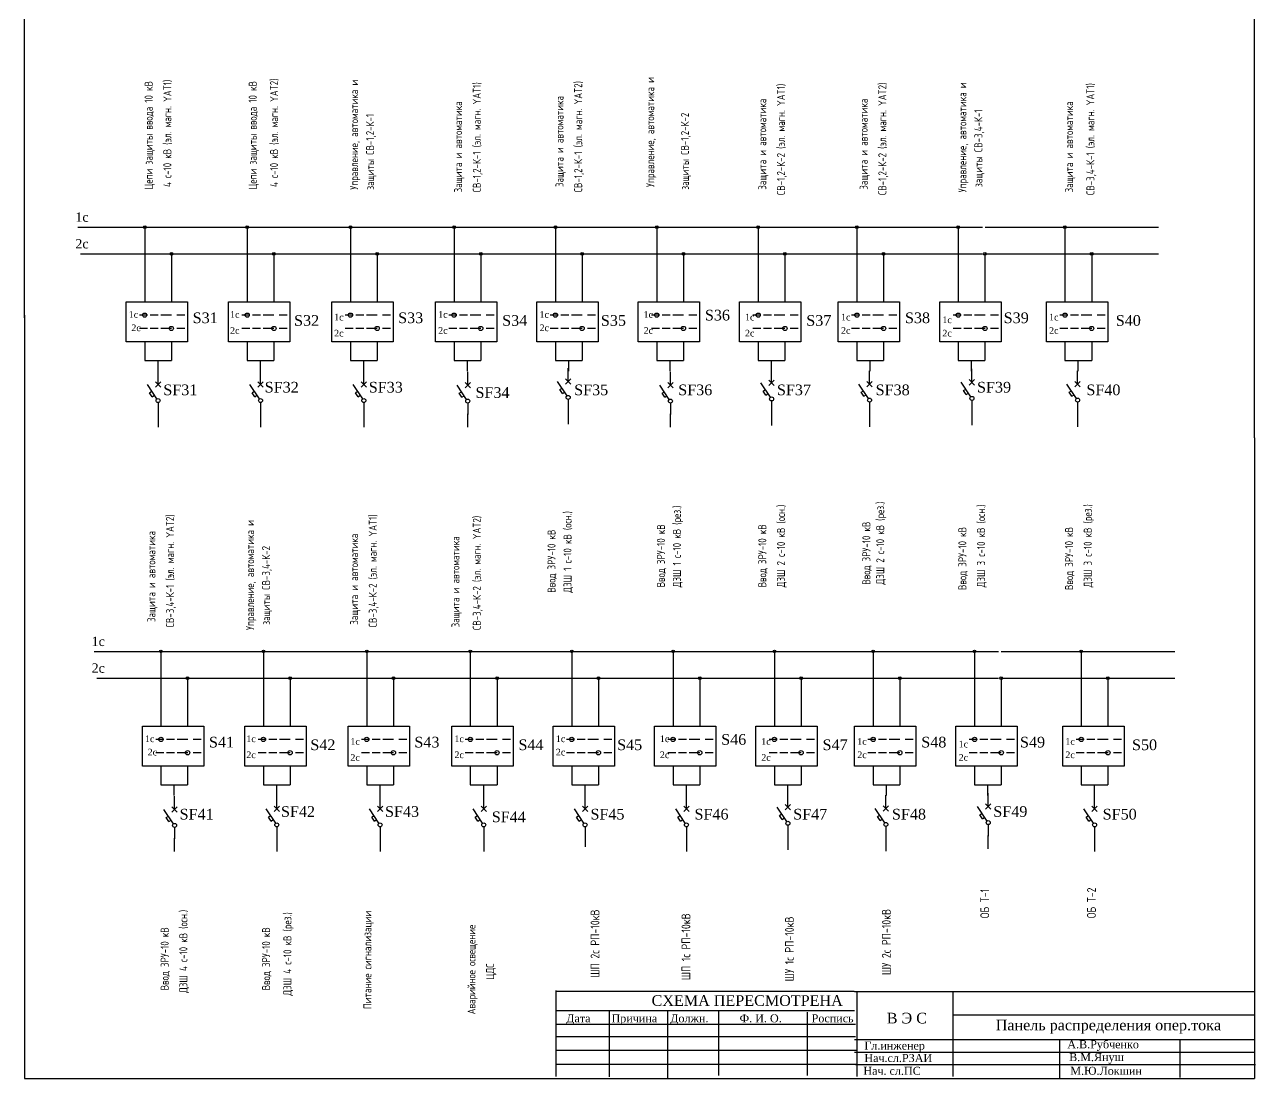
# Model space of a CAD drawing. Header units: millimetres. Extents: x -27 to 1005, y -36 to 757.
# Drawn here: x 543.7 to 1005, y -36.4 to 358.5 of the extents above; entities that cross this region are included whole.
import ezdxf
from ezdxf.enums import TextEntityAlignment as Align

# ---------------------------------------------------------------- set-up
doc = ezdxf.new("R2010")
doc.units = ezdxf.units.MM
doc.header["$MEASUREMENT"] = 0
doc.layers.add('Элементы', color=6, linetype='Continuous')
doc.styles.get("Standard").update_dxf_attribs({"font": 'times.ttf', "height": 2})
doc.styles.add('НАДПИСИ', font='gostw.shx')

# ---------------------------------------------------------------- blocks, each defined once
blk = doc.blocks.new('Выключатель_авт1')
for p, q in [((4.25, 0), (0, 0)), ((11, 0), (16, 0))]:
    blk.add_line(p, q)
at = {"ltscale": 5}
for p, q in [((5.62, 0.42), (11, 4)), ((6.44, 2.16), (7.94, 3.16)), ((6.44, 2.16), (7, 1.33)), ((7.94, 3.16), (8.5, 2.33)), ((12, 1), (10, -1)), ((10, 1), (12, -1))]:
    blk.add_line(p, q, dxfattribs=at)
blk.add_circle((5, 0), 0.75)
at = {"style": 'НАДПИСИ', "width": 0.8, "flags": 8}
blk.add_attdef('К1', text='', height=3, dxfattribs=at).set_placement((3, -4), align=Align.RIGHT)
blk.add_attdef('К2', (13, -4), '', height=3, dxfattribs=at)
at = {"layer": 'Элементы', "style": 'НАДПИСИ', "width": 0.9, "flags": 8}
blk.add_attdef('QFN', text='', height=4, dxfattribs=at).set_placement((8, 5), align=Align.CENTER)
blk.add_attdef('QFN', (6, -4), '', height=4, rotation=270, dxfattribs=at)

msp = doc.modelspace()

# ---------------------------------------------------------------- linework, layer by layer
at = {"lineweight": 30}
for p, q in [((543.66, 248.6), (543.66, 488.6)), ((1004.66, 203.6), (1004.66, 378.6)), ((563.66, 282.6), (902.66, 282.6)), ((588.66, 282.6), (588.66, 254.6)), ((627.09, 282.6), (627.09, 254.6)), ((665.81, 282.6), (665.81, 254.6)), ((704.63, 282.6), (704.63, 254.6)), ((742.63, 282.6), (742.63, 254.6)), ((780.63, 282.6), (780.63, 254.6)), ((818.63, 282.6), (818.63, 254.6)), ((855.63, 282.6), (855.63, 254.6)), ((893.63, 282.6), (893.63, 254.6)), ((903.66, 282.6), (968.66, 282.6)), ((933.63, 282.6), (933.63, 254.6)), ((564.66, 272.6), (902.66, 272.6)), ((598.66, 272.6), (598.66, 254.6)), ((637.09, 272.6), (637.09, 254.6)), ((675.81, 272.6), (675.81, 254.6)), ((714.63, 272.6), (714.63, 254.6)), ((752.63, 272.6), (752.63, 254.6)), ((790.63, 272.6), (790.63, 254.6)), ((828.63, 272.6), (828.63, 254.6)), ((865.63, 272.6), (865.63, 254.6)), ((903.63, 272.6), (903.63, 254.6)), ((903.66, 272.6), (968.66, 272.6)), ((943.63, 272.6), (943.63, 254.6)), ((543.66, 249.6), (543.66, 248.6)), ((589.69, 249.6), (586.69, 249.6)), ((593.69, 249.6), (590.69, 249.6)), ((598.69, 249.6), (594.69, 249.6)), ((603.69, 249.6), (600.69, 249.6)), ((628.12, 249.6), (625.12, 249.6)), ((632.12, 249.6), (629.12, 249.6)), ((637.12, 249.6), (633.12, 249.6)), ((642.12, 249.6), (639.12, 249.6)), ((666.84, 249.6), (663.84, 249.6)), ((670.84, 249.6), (667.84, 249.6)), ((675.84, 249.6), (671.84, 249.6)), ((680.84, 249.6), (677.84, 249.6)), ((705.66, 249.6), (702.66, 249.6)), ((709.66, 249.6), (706.66, 249.6)), ((714.66, 249.6), (710.66, 249.6)), ((719.66, 249.6), (716.66, 249.6)), ((743.66, 249.6), (740.66, 249.6)), ((747.66, 249.6), (744.66, 249.6)), ((752.66, 249.6), (748.66, 249.6)), ((757.66, 249.6), (754.66, 249.6)), ((781.66, 249.6), (778.66, 249.6)), ((785.66, 249.6), (782.66, 249.6)), ((790.66, 249.6), (786.66, 249.6)), ((795.66, 249.6), (792.66, 249.6)), ((819.66, 249.6), (816.66, 249.6)), ((823.66, 249.6), (820.66, 249.6)), ((828.66, 249.6), (824.66, 249.6)), ((833.66, 249.6), (830.66, 249.6)), ((856.66, 249.6), (853.66, 249.6)), ((860.66, 249.6), (857.66, 249.6)), ((865.66, 249.6), (861.66, 249.6)), ((870.66, 249.6), (867.66, 249.6)), ((894.66, 249.6), (891.66, 249.6)), ((898.66, 249.6), (895.66, 249.6)), ((903.66, 249.6), (899.66, 249.6)), ((908.66, 249.6), (905.66, 249.6)), ((934.66, 249.6), (931.66, 249.6)), ((938.66, 249.6), (935.66, 249.6)), ((943.66, 249.6), (939.66, 249.6)), ((948.66, 249.6), (945.66, 249.6)), ((543.66, 248.6), (543.66, -36.4)), ((589.69, 244.6), (586.69, 244.6)), ((593.69, 244.6), (590.69, 244.6)), ((598.69, 244.6), (594.69, 244.6)), ((603.69, 244.6), (600.69, 244.6)), ((628.12, 244.6), (625.12, 244.6)), ((632.12, 244.6), (629.12, 244.6)), ((637.12, 244.6), (633.12, 244.6)), ((642.12, 244.6), (639.12, 244.6)), ((666.84, 244.6), (663.84, 244.6)), ((670.84, 244.6), (667.84, 244.6)), ((675.84, 244.6), (671.84, 244.6)), ((680.84, 244.6), (677.84, 244.6)), ((705.66, 244.6), (702.66, 244.6)), ((709.66, 244.6), (706.66, 244.6)), ((714.66, 244.6), (710.66, 244.6)), ((719.66, 244.6), (716.66, 244.6)), ((743.66, 244.6), (740.66, 244.6)), ((747.66, 244.6), (744.66, 244.6)), ((752.66, 244.6), (748.66, 244.6)), ((757.66, 244.6), (754.66, 244.6)), ((781.66, 244.6), (778.66, 244.6)), ((785.66, 244.6), (782.66, 244.6)), ((790.66, 244.6), (786.66, 244.6)), ((795.66, 244.6), (792.66, 244.6)), ((819.66, 244.6), (816.66, 244.6)), ((823.66, 244.6), (820.66, 244.6)), ((828.66, 244.6), (824.66, 244.6)), ((833.66, 244.6), (830.66, 244.6)), ((856.66, 244.6), (853.66, 244.6)), ((860.66, 244.6), (857.66, 244.6)), ((865.66, 244.6), (861.66, 244.6)), ((870.66, 244.6), (867.66, 244.6)), ((894.66, 244.6), (891.66, 244.6)), ((898.66, 244.6), (895.66, 244.6)), ((903.66, 244.6), (899.66, 244.6)), ((908.66, 244.6), (905.66, 244.6)), ((934.66, 244.6), (931.66, 244.6)), ((938.66, 244.6), (935.66, 244.6)), ((943.66, 244.6), (939.66, 244.6)), ((948.66, 244.6), (945.66, 244.6)), ((588.66, 239.6), (588.66, 232.6)), ((598.66, 239.6), (598.66, 232.6)), ((627.09, 239.6), (627.09, 232.6)), ((637.09, 239.6), (637.09, 232.6)), ((665.81, 239.6), (665.81, 232.6)), ((675.81, 239.6), (675.81, 232.6)), ((704.63, 239.6), (704.63, 232.6)), ((714.63, 239.6), (714.63, 232.6)), ((742.63, 239.6), (742.63, 232.6)), ((752.63, 239.6), (752.63, 232.6)), ((780.63, 239.6), (780.63, 232.6)), ((790.63, 239.6), (790.63, 232.6)), ((818.63, 239.6), (818.63, 232.6)), ((828.63, 239.6), (828.63, 232.6)), ((855.63, 239.6), (855.63, 232.6)), ((865.63, 239.6), (865.63, 232.6)), ((893.63, 239.6), (893.63, 232.6)), ((903.63, 239.6), (903.63, 232.6)), ((933.63, 239.6), (933.63, 232.6)), ((943.63, 239.6), (943.63, 232.6)), ((588.66, 232.6), (598.66, 232.6)), ((593.66, 228.6), (593.66, 232.6)), ((627.09, 232.6), (637.09, 232.6)), ((632.09, 228.6), (632.09, 232.6)), ((665.81, 232.6), (675.81, 232.6)), ((670.81, 228.6), (670.81, 232.6)), ((704.63, 232.6), (714.63, 232.6)), ((709.63, 228.6), (709.63, 232.6)), ((742.63, 232.6), (752.63, 232.6)), ((747.63, 228.6), (747.63, 232.6)), ((780.63, 232.6), (790.63, 232.6)), ((785.63, 228.6), (785.63, 232.6)), ((818.63, 232.6), (828.63, 232.6)), ((823.63, 228.6), (823.63, 232.6)), ((855.63, 232.6), (865.63, 232.6)), ((860.63, 228.6), (860.63, 232.6)), ((893.63, 232.6), (903.63, 232.6)), ((898.63, 228.6), (898.63, 232.6)), ((933.63, 232.6), (943.63, 232.6)), ((938.63, 228.6), (938.63, 232.6)), ((593.66, 212.6), (593.66, 207.6)), ((632.09, 212.6), (632.09, 207.6)), ((670.81, 212.6), (670.81, 207.6)), ((709.63, 212.6), (709.63, 207.6)), ((747.4, 213.76), (747.4, 208.76)), ((785.63, 212.6), (785.63, 207.6)), ((823.66, 213.19), (823.66, 208.19)), ((860.38, 212.75), (860.38, 207.75)), ((898.76, 213.42), (898.76, 208.42)), ((938.38, 212.75), (938.38, 207.75)), ((1004.66, 203.6), (1004.66, -36.4)), ((569.76, 123.6), (908.76, 123.6)), ((594.76, 123.6), (594.76, 95.6)), ((633.19, 123.6), (633.19, 95.6)), ((671.91, 123.6), (671.91, 95.6)), ((710.73, 123.6), (710.73, 95.6)), ((748.73, 123.6), (748.73, 95.6)), ((786.73, 123.6), (786.73, 95.6)), ((824.73, 123.6), (824.73, 95.6)), ((861.73, 123.6), (861.73, 95.6)), ((899.73, 123.6), (899.73, 95.6)), ((909.76, 123.6), (974.76, 123.6)), ((939.73, 123.6), (939.73, 95.6)), ((570.76, 113.6), (908.76, 113.6)), ((604.76, 113.6), (604.76, 95.6)), ((643.19, 113.6), (643.19, 95.6)), ((681.91, 113.6), (681.91, 95.6)), ((720.73, 113.6), (720.73, 95.6)), ((758.73, 113.6), (758.73, 95.6)), ((796.73, 113.6), (796.73, 95.6)), ((834.73, 113.6), (834.73, 95.6)), ((871.73, 113.6), (871.73, 95.6)), ((909.73, 113.6), (909.73, 95.6)), ((909.76, 113.6), (974.76, 113.6)), ((949.73, 113.6), (949.73, 95.6)), ((595.79, 90.6), (592.79, 90.6)), ((599.79, 90.6), (596.79, 90.6)), ((604.79, 90.6), (600.79, 90.6)), ((609.79, 90.6), (606.79, 90.6)), ((634.22, 90.6), (631.22, 90.6)), ((638.22, 90.6), (635.22, 90.6)), ((643.22, 90.6), (639.22, 90.6)), ((648.22, 90.6), (645.22, 90.6)), ((672.94, 90.6), (669.94, 90.6)), ((676.94, 90.6), (673.94, 90.6)), ((681.94, 90.6), (677.94, 90.6)), ((686.94, 90.6), (683.94, 90.6)), ((711.76, 90.6), (708.76, 90.6)), ((715.76, 90.6), (712.76, 90.6)), ((720.76, 90.6), (716.76, 90.6)), ((725.76, 90.6), (722.76, 90.6)), ((749.76, 90.6), (746.76, 90.6)), ((753.76, 90.6), (750.76, 90.6)), ((758.76, 90.6), (754.76, 90.6)), ((763.76, 90.6), (760.76, 90.6)), ((787.76, 90.6), (784.76, 90.6)), ((791.76, 90.6), (788.76, 90.6)), ((796.76, 90.6), (792.76, 90.6)), ((801.76, 90.6), (798.76, 90.6)), ((825.76, 90.6), (822.76, 90.6)), ((829.76, 90.6), (826.76, 90.6)), ((834.76, 90.6), (830.76, 90.6)), ((839.76, 90.6), (836.76, 90.6)), ((862.76, 90.6), (859.76, 90.6)), ((866.76, 90.6), (863.76, 90.6)), ((871.76, 90.6), (867.76, 90.6)), ((876.76, 90.6), (873.76, 90.6)), ((900.76, 90.6), (897.76, 90.6)), ((904.76, 90.6), (901.76, 90.6)), ((909.76, 90.6), (905.76, 90.6)), ((914.76, 90.6), (911.76, 90.6)), ((940.76, 90.6), (937.76, 90.6)), ((944.76, 90.6), (941.76, 90.6)), ((949.76, 90.6), (945.76, 90.6)), ((954.76, 90.6), (951.76, 90.6)), ((595.79, 85.6), (592.79, 85.6)), ((599.79, 85.6), (596.79, 85.6)), ((604.79, 85.6), (600.79, 85.6)), ((609.79, 85.6), (606.79, 85.6)), ((634.22, 85.6), (631.22, 85.6)), ((638.22, 85.6), (635.22, 85.6)), ((643.22, 85.6), (639.22, 85.6)), ((648.22, 85.6), (645.22, 85.6)), ((672.94, 85.6), (669.94, 85.6)), ((676.94, 85.6), (673.94, 85.6)), ((681.94, 85.6), (677.94, 85.6)), ((686.94, 85.6), (683.94, 85.6)), ((711.76, 85.6), (708.76, 85.6)), ((715.76, 85.6), (712.76, 85.6)), ((720.76, 85.6), (716.76, 85.6)), ((725.76, 85.6), (722.76, 85.6)), ((749.76, 85.6), (746.76, 85.6)), ((753.76, 85.6), (750.76, 85.6)), ((758.76, 85.6), (754.76, 85.6)), ((763.76, 85.6), (760.76, 85.6)), ((787.76, 85.6), (784.76, 85.6)), ((791.76, 85.6), (788.76, 85.6)), ((796.76, 85.6), (792.76, 85.6)), ((801.76, 85.6), (798.76, 85.6)), ((825.76, 85.6), (822.76, 85.6)), ((829.76, 85.6), (826.76, 85.6)), ((834.76, 85.6), (830.76, 85.6)), ((839.76, 85.6), (836.76, 85.6)), ((862.76, 85.6), (859.76, 85.6)), ((866.76, 85.6), (863.76, 85.6)), ((871.76, 85.6), (867.76, 85.6)), ((876.76, 85.6), (873.76, 85.6)), ((900.76, 85.6), (897.76, 85.6)), ((904.76, 85.6), (901.76, 85.6)), ((909.76, 85.6), (905.76, 85.6)), ((914.76, 85.6), (911.76, 85.6)), ((940.76, 85.6), (937.76, 85.6)), ((944.76, 85.6), (941.76, 85.6)), ((949.76, 85.6), (945.76, 85.6)), ((954.76, 85.6), (951.76, 85.6)), ((594.76, 80.6), (594.76, 73.6)), ((604.76, 80.6), (604.76, 73.6)), ((633.19, 80.6), (633.19, 73.6)), ((643.19, 80.6), (643.19, 73.6)), ((671.91, 80.6), (671.91, 73.6)), ((681.91, 80.6), (681.91, 73.6)), ((710.73, 80.6), (710.73, 73.6)), ((720.73, 80.6), (720.73, 73.6)), ((748.73, 80.6), (748.73, 73.6)), ((758.73, 80.6), (758.73, 73.6)), ((786.73, 80.6), (786.73, 73.6)), ((796.73, 80.6), (796.73, 73.6)), ((824.73, 80.6), (824.73, 73.6)), ((834.73, 80.6), (834.73, 73.6)), ((861.73, 80.6), (861.73, 73.6)), ((871.73, 80.6), (871.73, 73.6)), ((899.73, 80.6), (899.73, 73.6)), ((909.73, 80.6), (909.73, 73.6)), ((939.73, 80.6), (939.73, 73.6)), ((949.73, 80.6), (949.73, 73.6)), ((594.76, 73.6), (604.76, 73.6)), ((599.76, 69.6), (599.76, 73.6)), ((633.19, 73.6), (643.19, 73.6)), ((638.19, 69.6), (638.19, 73.6)), ((671.91, 73.6), (681.91, 73.6)), ((676.91, 69.6), (676.91, 73.6)), ((710.73, 73.6), (720.73, 73.6)), ((715.73, 69.6), (715.73, 73.6)), ((748.73, 73.6), (758.73, 73.6)), ((753.73, 69.6), (753.73, 73.6)), ((786.73, 73.6), (796.73, 73.6)), ((791.73, 69.6), (791.73, 73.6)), ((824.73, 73.6), (834.73, 73.6)), ((829.73, 69.6), (829.73, 73.6)), ((861.73, 73.6), (871.73, 73.6)), ((866.73, 69.6), (866.73, 73.6)), ((899.73, 73.6), (909.73, 73.6)), ((904.73, 69.6), (904.73, 73.6)), ((939.73, 73.6), (949.73, 73.6)), ((944.73, 69.6), (944.73, 73.6)), ((753.73, 55.41), (753.73, 50.41)), ((599.76, 53.6), (599.76, 48.6)), ((638.19, 53.6), (638.19, 48.6)), ((676.91, 53.6), (676.91, 48.6)), ((715.73, 53.6), (715.73, 48.6)), ((791.73, 53.6), (791.73, 48.6)), ((829.76, 54.19), (829.76, 49.19)), ((866.48, 53.75), (866.48, 48.75)), ((904.73, 54.65), (904.73, 49.65)), ((944.73, 53.6), (944.73, 48.6)), ((742.79, -3.47), (742.79, -35.73)), ((854.66, -3.8), (743.13, -3.8)), ((854.72, -3.8), (1004.66, -3.8)), ((855.66, -3.8), (855.66, -35.73)), ((891.62, -3.8), (891.62, -35.73)), ((854.69, -11.1), (742.66, -11.1)), ((762.73, -11.1), (762.73, -35.8)), ((784.67, -11.1), (784.67, -36.27)), ((803.81, -11.1), (803.81, -35.34)), ((836.95, -11.56), (836.95, -35.34)), ((891.66, -12.62), (1004.66, -12.62)), ((855.16, -16.22), (742.66, -16.22)), ((543.66, -19.4), (543.66, -36.4)), ((855.16, -20.89), (742.66, -20.89)), ((854.69, -21.88), (1004.53, -21.88)), ((931.57, -21.76), (931.57, -36.4)), ((976.66, -22.08), (976.66, -36.04)), ((855.62, -26.01), (742.66, -26.01)), ((854.69, -26.54), (1004.53, -26.54)), ((855.62, -31.14), (742.66, -31.14)), ((855.16, -31.14), (1005, -31.14)), ((543.66, -36.4), (845.66, -36.4)), ((845.66, -36.4), (1004.66, -36.4))]:
    msp.add_line(p, q, dxfattribs=at)
for points in [[(581.69, 254.6), (604.69, 254.6), (604.69, 239.6), (581.69, 239.6)], [(620.12, 254.6), (643.12, 254.6), (643.12, 239.6), (620.12, 239.6)], [(658.84, 254.6), (681.84, 254.6), (681.84, 239.6), (658.84, 239.6)], [(697.66, 254.6), (720.66, 254.6), (720.66, 239.6), (697.66, 239.6)], [(735.66, 254.6), (758.66, 254.6), (758.66, 239.6), (735.66, 239.6)], [(773.66, 254.6), (796.66, 254.6), (796.66, 239.6), (773.66, 239.6)], [(811.66, 254.6), (834.66, 254.6), (834.66, 239.6), (811.66, 239.6)], [(848.66, 254.6), (871.66, 254.6), (871.66, 239.6), (848.66, 239.6)], [(886.66, 254.6), (909.66, 254.6), (909.66, 239.6), (886.66, 239.6)], [(926.66, 254.6), (949.66, 254.6), (949.66, 239.6), (926.66, 239.6)], [(587.79, 95.6), (610.79, 95.6), (610.79, 80.6), (587.79, 80.6)], [(626.22, 95.6), (649.22, 95.6), (649.22, 80.6), (626.22, 80.6)], [(664.94, 95.6), (687.94, 95.6), (687.94, 80.6), (664.94, 80.6)], [(703.76, 95.6), (726.76, 95.6), (726.76, 80.6), (703.76, 80.6)], [(741.76, 95.6), (764.76, 95.6), (764.76, 80.6), (741.76, 80.6)], [(779.76, 95.6), (802.76, 95.6), (802.76, 80.6), (779.76, 80.6)], [(817.76, 95.6), (840.76, 95.6), (840.76, 80.6), (817.76, 80.6)], [(854.76, 95.6), (877.76, 95.6), (877.76, 80.6), (854.76, 80.6)], [(892.76, 95.6), (915.76, 95.6), (915.76, 80.6), (892.76, 80.6)], [(932.76, 95.6), (955.76, 95.6), (955.76, 80.6), (932.76, 80.6)]]:
    msp.add_lwpolyline(points, close=True, dxfattribs=at)
for centre, radius in [((588.66, 282.6), 0.5), ((627.09, 282.6), 0.5), ((665.81, 282.6), 0.5), ((704.63, 282.6), 0.5), ((742.63, 282.6), 0.5), ((780.63, 282.6), 0.5), ((818.63, 282.6), 0.5), ((855.63, 282.6), 0.5), ((893.63, 282.6), 0.5), ((933.63, 282.6), 0.5), ((598.66, 272.6), 0.5), ((637.09, 272.6), 0.5), ((675.81, 272.6), 0.5), ((714.63, 272.6), 0.5), ((752.63, 272.6), 0.5), ((790.63, 272.6), 0.5), ((828.63, 272.6), 0.5), ((865.63, 272.6), 0.5), ((903.63, 272.6), 0.5), ((943.63, 272.6), 0.5), ((588.66, 249.6), 0.8), ((627.09, 249.6), 0.8), ((665.81, 249.6), 0.8), ((704.63, 249.6), 0.8), ((742.63, 249.6), 0.8), ((780.63, 249.6), 0.8), ((818.63, 249.6), 0.8), ((855.63, 249.6), 0.8), ((893.63, 249.6), 0.8), ((933.63, 249.6), 0.8), ((598.66, 244.6), 0.8), ((637.09, 244.6), 0.8), ((675.81, 244.6), 0.8), ((714.63, 244.6), 0.8), ((752.63, 244.6), 0.8), ((790.63, 244.6), 0.8), ((828.63, 244.6), 0.8), ((865.63, 244.6), 0.8), ((903.63, 244.6), 0.8), ((943.63, 244.6), 0.8), ((594.76, 123.6), 0.5), ((633.19, 123.6), 0.5), ((671.91, 123.6), 0.5), ((710.73, 123.6), 0.5), ((748.73, 123.6), 0.5), ((786.73, 123.6), 0.5), ((824.73, 123.6), 0.5), ((861.73, 123.6), 0.5), ((899.73, 123.6), 0.5), ((939.73, 123.6), 0.5), ((604.76, 113.6), 0.5), ((643.19, 113.6), 0.5), ((681.91, 113.6), 0.5), ((720.73, 113.6), 0.5), ((758.73, 113.6), 0.5), ((796.73, 113.6), 0.5), ((834.73, 113.6), 0.5), ((871.73, 113.6), 0.5), ((909.73, 113.6), 0.5), ((949.73, 113.6), 0.5), ((594.76, 90.6), 0.8), ((633.19, 90.6), 0.8), ((671.91, 90.6), 0.8), ((710.73, 90.6), 0.8), ((748.73, 90.6), 0.8), ((786.73, 90.6), 0.8), ((824.73, 90.6), 0.8), ((861.73, 90.6), 0.8), ((899.73, 90.6), 0.8), ((939.73, 90.6), 0.8), ((604.76, 85.6), 0.8), ((643.19, 85.6), 0.8), ((681.91, 85.6), 0.8), ((720.73, 85.6), 0.8), ((758.73, 85.6), 0.8), ((796.73, 85.6), 0.8), ((834.73, 85.6), 0.8), ((871.73, 85.6), 0.8), ((909.73, 85.6), 0.8), ((949.73, 85.6), 0.8)]:
    msp.add_circle(centre, radius, dxfattribs=at)

# ---------------------------------------------------------------- block references
at = {"lineweight": 30, "rotation": 90}
for p in [(593.66, 212.6), (632.09, 212.6), (670.81, 212.6), (709.74, 212.39), (747.4, 213.76), (785.74, 212.39), (823.66, 213.19), (860.38, 212.75), (898.76, 213.42), (938.38, 212.75), (599.87, 53.39), (638.19, 53.6), (676.91, 53.6), (715.73, 53.6), (753.73, 53.6), (791.73, 53.6), (829.76, 54.19), (866.48, 53.75), (904.86, 54.42), (944.73, 53.6)]:
    msp.add_blockref('Выключатель_авт1', p, dxfattribs=at)

# ---------------------------------------------------------------- texts
at = {"lineweight": 30, "style": 'НАДПИСИ'}
for s, height, p in [('Цепи защиты ввода 10 кВ', 3, (591.66, 296.6)), ('4 с-10 кВ (эл. магн. YAT1)', 3, (598.66, 297.6)), ('Цепи защиты ввода 10 кВ', 3, (630.66, 296.6)), ('4 с-10 кВ (эл. магн. YAT2)', 3, (638.66, 297.6)), ('Управление, автоматика и', 3, (668.66, 296.6)), ('СВ-1,2-К-1 (эл. магн. YAT2)', 3, (752.66, 295.6)), ('Управление, автоматика и', 3, (779.66, 297.6)), ('СВ-1,2-К-1 (эл. магн. YAT1)', 3, (714.66, 295.6)), ('СВ-1,2-К-2 (эл. магн. YAT1)', 3, (828.66, 294.6)), ('СВ-1,2-К-2 (эл. магн. YAT2)', 3, (866.66, 294.6)), ('Управление, автоматика и', 3, (896.66, 295.6)), ('СВ-3,4-К-1 (эл. магн. YAT1)', 3, (944.66, 294.6)), ('Защита и автоматика', 3, (707.66, 295.6)), ('Защита и автоматика', 3, (745.66, 297.6)), ('Защита и автоматика', 3, (821.66, 296.6)), ('Защита и автоматика', 3, (859.66, 296.6)), ('Защита и автоматика', 3, (936.66, 295.6)), ('защиты СВ-1,2-К-1', 3, (674.66, 296.6)), ('защиты СВ-1,2-К-2', 3, (792.66, 296.6)), ('защиты СВ-3,4-К-1', 3, (902.66, 297.6)), ('ДЗШ 1 с-10 кВ (осн.)', 3, (748.66, 145.6)), ('ДЗШ 1 с-10 кВ (рез.)', 3, (789.66, 147.6)), ('ДЗШ 2 с-10 кВ (осн.)', 3, (828.66, 147.6)), ('ДЗШ 2 с-10 кВ (рез.)', 3, (865.86, 148.64)), ('ДЗШ 3 с-10 кВ (осн.)', 3, (903.66, 147.6)), ('ДЗШ 3 с-10 кВ (рез.)', 3, (943.66, 147.6)), ('СВ-3,4-К-1 (эл. магн. YAT2)', 3, (599.66, 132.6)), ('Управление, автоматика и', 3, (629.66, 131.6)), ('СВ-3,4-К-2 (эл. магн. YAT1)', 3, (675.66, 132.6)), ('СВ-3,4-К-2 (эл. магн. YAT2)', 3, (714.66, 131.6)), ('Ввод ЗРУ-10 кВ ', 3, (783.66, 147.6)), ('Ввод ЗРУ-10 кВ ', 3, (821.66, 147.6)), ('Ввод ЗРУ-10 кВ ', 3, (860.66, 148.6)), ('Защита и автоматика', 3, (592.66, 134.6)), ('Защита и автоматика', 3, (668.66, 133.6)), ('Защита и автоматика', 3, (706.66, 132.6)), ('Ввод ЗРУ-10 кВ ', 3, (742.66, 145.6)), ('Ввод ЗРУ-10 кВ ', 3, (896.66, 146.6)), ('Ввод ЗРУ-10 кВ ', 3, (936.66, 146.6)), ('защиты СВ-3,4-К-2', 3, (635.66, 133.6)), ('ОБ Т-1', 3.3, (905.2, 23.64)), ('ОБ Т-2', 3.3, (945.2, 23.64)), ('ДЗШ 4 с-10 кВ (осн.)', 3, (604.66, -4.4)), ('ДЗШ 4 с-10 кВ (рез.)', 3, (643.66, -5.4)), ('Питание сигнализации', 3, (673.66, -10.4)), ('ШП 2с РП-10кВ', 3.3, (759.11, 1.36)), ('ШП 1с РП-10кВ', 3.3, (793.2, 0.4)), ('ШУ 1с РП-10кВ', 3.3, (831.99, -0.05)), ('ШУ 2с РП-10кВ', 3.3, (868.31, 2.29)), ('Ввод ЗРУ-10 кВ ', 3, (597.66, -3.4)), ('Ввод ЗРУ-10 кВ ', 3, (635.66, -3.4)), ('Аварийное освещение', 3, (712.66, -12.4)), ('ЦДС', 3, (719.66, 0.6))]:
    msp.add_text(s, height=height, rotation=90, dxfattribs=at).set_placement(p)
at = {"lineweight": 30}
for s, height, p in [('1c', 3.5, (562.66, 284.6)), ('2c', 3.5, (562.66, 274.6)), ('1с', 2.5, (582.66, 248.6)), ('S31', 4, (606.66, 246.6)), ('1с', 2.5, (620.66, 248.6)), ('S32', 4, (644.66, 245.6)), ('1с', 2.5, (659.66, 247.6)), ('S33', 4, (683.66, 246.6)), ('1с', 2.5, (698.66, 248.6)), ('S34', 4, (722.66, 245.6)), ('1с', 2.5, (736.66, 248.6)), ('S35', 4, (759.66, 245.6)), ('1с', 2.5, (775.66, 248.6)), ('S36', 4, (798.66, 247.6)), ('1с', 2.5, (813.66, 247.6)), ('S37', 4, (836.66, 245.6)), ('1с', 2.5, (849.66, 247.6)), ('S38', 4, (873.66, 246.6)), ('S39', 4, (910.66, 246.6)), ('1с', 2.5, (927.66, 247.6)), ('S40', 4, (952.66, 245.6)), ('2с', 2.5, (583.66, 243.6)), ('2с', 2.5, (620.66, 242.6)), ('2с', 2.5, (698.66, 242.6)), ('2с', 2.5, (736.66, 243.6)), ('2с', 2.5, (775.66, 242.6)), ('2с', 2.5, (849.66, 242.6)), ('1с', 2.5, (887.66, 246.6)), ('2с', 2.5, (927.66, 242.6)), ('2с', 2.5, (659.66, 241.6)), ('2с', 2.5, (813.66, 241.6)), ('2с', 2.5, (887.66, 241.6)), ('SF31', 4, (595.66, 219.6)), ('SF32', 4, (633.66, 220.6)), ('SF33', 4, (672.66, 220.6)), ('SF34', 4, (712.66, 218.6)), ('SF35', 4, (749.66, 219.6)), ('SF36', 4, (788.66, 219.6)), ('SF37', 4, (825.66, 219.6)), ('SF38', 4, (862.66, 219.6)), ('SF39', 4, (900.66, 220.6)), ('SF40', 4, (941.66, 219.6)), ('1c', 3.5, (568.76, 125.6)), ('2c', 3.5, (568.76, 115.6)), ('S46', 4, (804.76, 88.6)), ('1с', 2.5, (588.76, 89.6)), ('S41', 4, (612.76, 87.6)), ('1с', 2.5, (626.76, 89.6)), ('S42', 4, (650.76, 86.6)), ('1с', 2.5, (665.76, 88.6)), ('S43', 4, (689.76, 87.6)), ('1с', 2.5, (704.76, 89.6)), ('S44', 4, (728.76, 86.6)), ('1с', 2.5, (742.76, 89.6)), ('S45', 4, (765.76, 86.6)), ('1с', 2.5, (781.76, 89.6)), ('1с', 2.5, (819.76, 88.6)), ('S47', 4, (842.76, 86.6)), ('1с', 2.5, (855.76, 88.6)), ('S48', 4, (879.76, 87.6)), ('1с', 2.5, (893.76, 87.6)), ('S49', 4, (916.76, 87.6)), ('1с', 2.5, (933.76, 88.6)), ('S50', 4, (958.76, 86.6)), ('2с', 2.5, (589.76, 84.6)), ('2с', 2.5, (626.76, 83.6)), ('2с', 2.5, (665.76, 82.6)), ('2с', 2.5, (704.76, 83.6)), ('2с', 2.5, (742.76, 84.6)), ('2с', 2.5, (781.76, 83.6)), ('2с', 2.5, (819.76, 82.6)), ('2с', 2.5, (855.76, 83.6)), ('2с', 2.5, (893.76, 82.6)), ('2с', 2.5, (933.76, 83.6)), ('SF41', 4, (601.76, 60.6)), ('SF42', 4, (639.76, 61.6)), ('SF43', 4, (678.76, 61.6)), ('SF45', 4, (755.76, 60.6)), ('SF46', 4, (794.76, 60.6)), ('SF47', 4, (831.76, 60.6)), ('SF48', 4, (868.76, 60.6)), ('SF49', 4, (906.76, 61.6)), ('SF50', 4, (947.76, 60.6)), ('SF44', 4, (718.76, 59.6)), ('СХЕМА ПЕРЕСМОТРЕНА', 4, (778.67, -9.23)), ('Дата', 3, (746.66, -15.4)), ('Причина', 3, (763.66, -15.4)), ('Должн.', 3, (785.66, -15.4)), ('Ф. И. О.', 3, (811.66, -15.4)), ('Роспись', 3, (838.66, -15.4)), ('В Э С', 4, (866.83, -15.82)), ('Панель распределения опер.тока', 4, (907.66, -18.4)), ('Гл.инженер', 3, (858.42, -25.61)), ('А.В.Рубченко', 3, (934.51, -25.14)), ('Нач.сл.РЗАИ', 3, (858.42, -30.27)), ('В.М.Януш', 3, (935.19, -29.93)), ('Нач. сл.ПС', 3, (858.05, -35.06)), ('М.Ю.Локшин', 3, (935.62, -35.06))]:
    msp.add_text(s, height=height, dxfattribs=at).set_placement(p)

doc.saveas('drawing.dxf')
